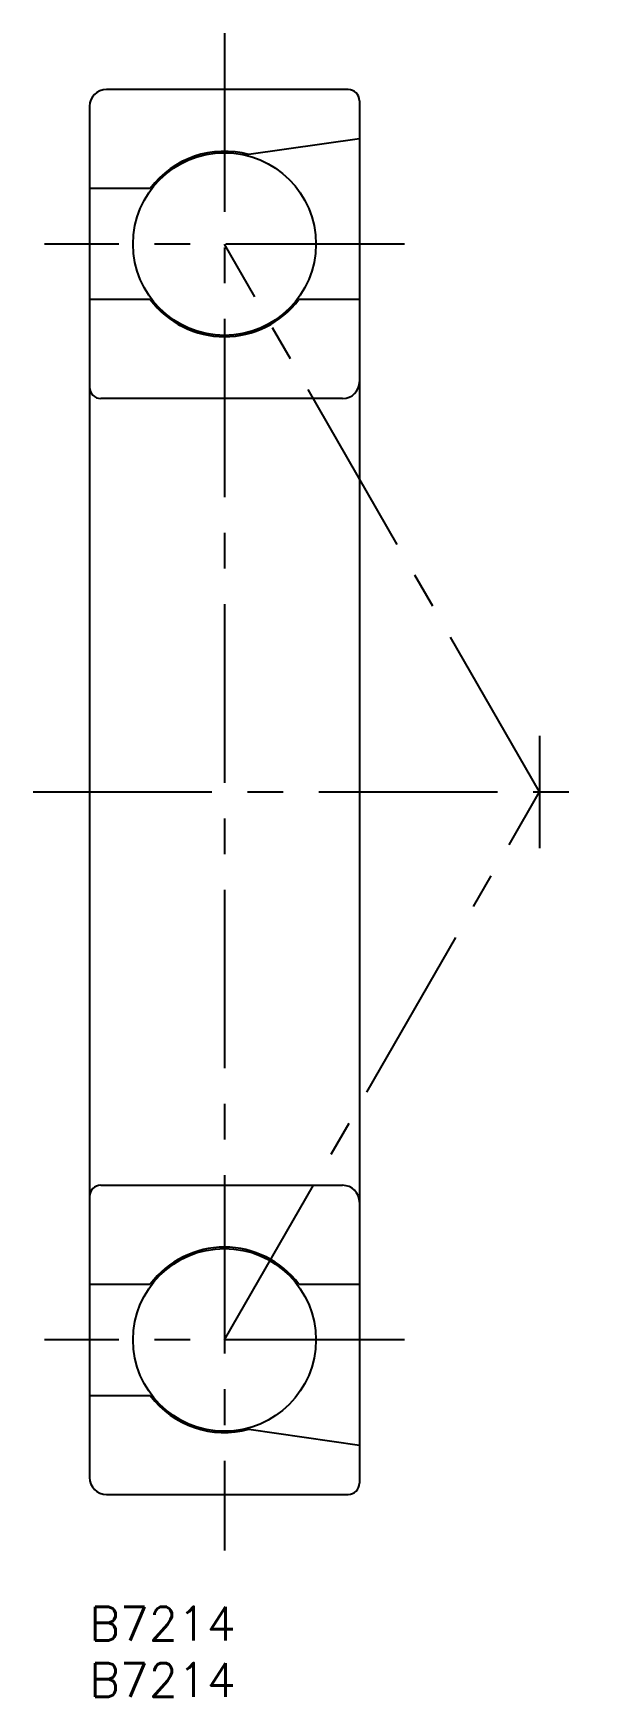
# Model space of a CAD drawing. Extents: x -5 to 45, y -8 to 140.
import ezdxf

# ---------------------------------------------------------------- set-up
doc = ezdxf.new("R2010")
doc.units = 0
doc.header["$LTSCALE"] = 0.5
doc.linetypes.add('CENTER', pattern=[50.8, 31.75, -6.35, 6.35, -6.35])
for name, color, linetype in [('MSM_CENTER', 1, 'CENTER'), ('MSM_CONTINUOUS', 7, 'CONTINUOUS'), ('MSM_PART_NUMBER', 7, 'CONTINUOUS')]:
    doc.layers.add(name, color=color, linetype=linetype)
doc.styles.get("Standard").update_dxf_attribs({"font": 'txt.shx', "height": 3, "bigfont": 'bigfont.shx'})

msp = doc.modelspace()

# ---------------------------------------------------------------- linework, layer by layer
at = {"layer": 'MSM_CENTER'}
for p, q in [((12, 140), (12, 5)), ((28, 121.25), (-4, 121.25)), ((40, 72.5), (12, 121.25)), ((40, 77.5), (40, 67.5)), ((-5, 72.5), (45, 72.5)), ((12, 23.75), (40, 72.5)), ((28, 23.75), (-4, 23.75))]:
    msp.add_line(p, q, dxfattribs=at)
at = {"layer": 'MSM_CONTINUOUS'}
for p, q in [((23, 135), (1.5, 135)), ((0, 133.5), (0, 11.5)), ((24, 134), (24, 11)), ((24, 130.603438), (14.176169, 129.207813)), ((5.4, 126.2), (0, 126.2)), ((5.4, 116.3), (0, 116.3)), ((24, 116.3), (18.6, 116.3)), ((22.5, 107.5), (1, 107.5)), ((1, 37.5), (22.5, 37.5)), ((0, 28.7), (5.4, 28.7)), ((18.6, 28.7), (24, 28.7)), ((0, 18.8), (5.4, 18.8)), ((14.176169, 15.792187), (24, 14.396562)), ((1.5, 10), (23, 10))]:
    msp.add_line(p, q, dxfattribs=at)
for centre in [(12, 121.25), (12, 23.75)]:
    msp.add_circle(centre, 8.12625, dxfattribs=at)
for centre, radius, start, end in [((1.5, 133.5), 1.5, 90, 180), ((23, 134), 1, 0, 90), ((12, 121.25), 8.25, 74.70564117, 143.13010235), ((12, 121.25), 8.25, 216.86989765, 323.13010235), ((1, 108.5), 1, 180, 270), ((22.5, 109), 1.5, 270, 0), ((1, 36.5), 1, 90, 180), ((22.5, 36), 1.5, 0, 90), ((12, 23.75), 8.25, 36.86989765, 143.13010235), ((12, 23.75), 8.25, 216.86989765, 285.29435883), ((1.5, 11.5), 1.5, 180, 270), ((23, 11), 1, 270, 0)]:
    msp.add_arc(centre, radius, start, end, dxfattribs=at)

# ---------------------------------------------------------------- texts
at = {"layer": 'MSM_PART_NUMBER'}
for p in [(0, -3), (0, -8)]:
    msp.add_text('B7214', height=3, dxfattribs=at).set_placement(p)

doc.saveas('drawing.dxf')
